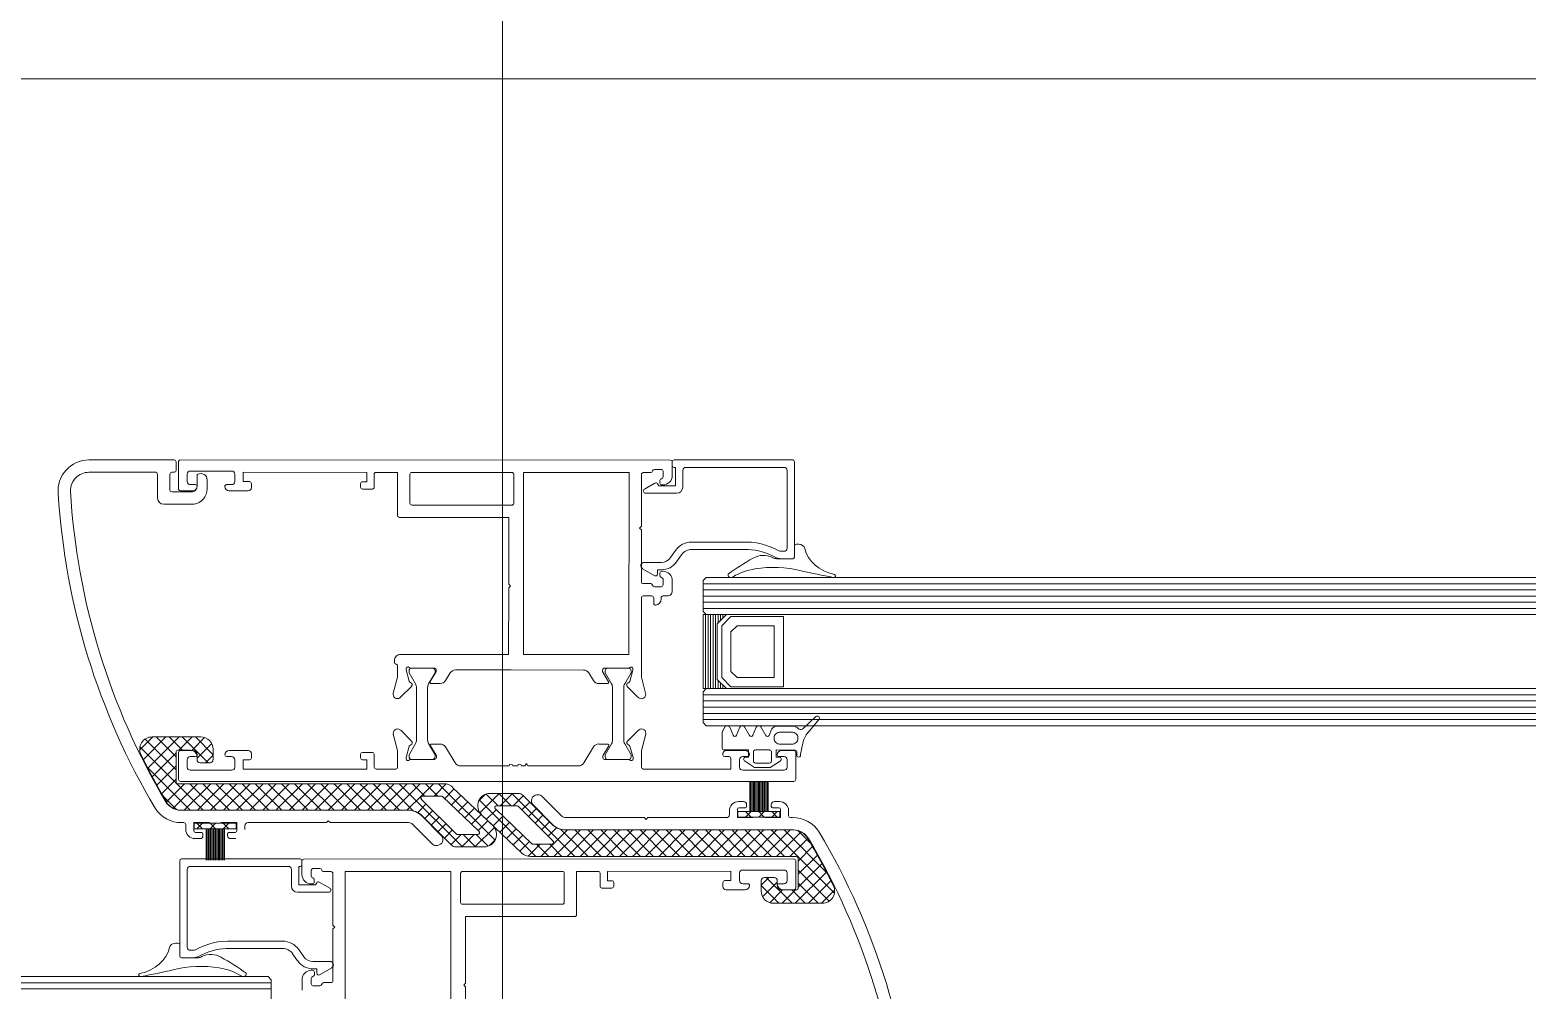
# Model space of a CAD drawing. Header units: centimetres. Extents: x 118932 to 154602, y -32682 to -23521.
# Drawn here: x 132889.05 to 132913.31, y -28084.41 to -28068.85 of the extents above; entities that cross this region are included whole.
import ezdxf

# ---------------------------------------------------------------- set-up
doc = ezdxf.new("R2010")
doc.units = ezdxf.units.CM
doc.header["$LTSCALE"] = 50
doc.header["$MEASUREMENT"] = 0
for name, color, linetype, lineweight, true_color in [('GEN_00_BL_Yazı', 7, 'Continuous', 0, 0x4f5250), ('GEN_02_TF_Pencere', 7, 'Continuous', 9, 0x6093ac), ('GEN_05_ML_Mermer', 7, 'Continuous', 9, 0x9d8692), ('GEN_06_GR_İnce', 7, 'Continuous', 13, 0xb0b0a9)]:
    doc.layers.add(name, color=color, linetype=linetype, lineweight=lineweight, true_color=true_color)
doc.layers.add('revizyon notlar', color=1, linetype='Continuous', lineweight=30)

# ---------------------------------------------------------------- blocks, each defined once
blk = doc.blocks.new('p25_a_rb')
at = {"layer": 'GEN_00_BL_Yazı'}
blk.add_line((-158.25, -26), (-158.25, 32.323), dxfattribs=at)
at = {"layer": 'GEN_02_TF_Pencere', "extrusion": (0, 0, -1)}
for p, q in [((-164.951, -6.177), (-163.57, -6.177)), ((-163.54, -6.207), (-163.54, -6.347)), ((-163.5, -6.207), (-163.5, -6.647)), ((-155.53, -6.181), (-163.47, -6.177)), ((-155.53, -6.181), (-155.53, -6.181)), ((-155.5, -6.207), (-155.5, -6.267)), ((-155.5, -6.431), (-155.5, -6.211)), ((-153.55, -6.177), (-155.47, -6.177)), ((-155.47, -6.297), (-155.45, -6.297)), ((-155.45, -6.297), (-155.45, -6.597)), ((-155.28, -6.297), (-153.69, -6.297)), ((-153.55, -6.177), (-153.55, -6.177)), ((-153.52, -7.747), (-153.52, -6.207)), ((-163.87, -6.377), (-164.951, -6.377)), ((-163.84, -6.796), (-163.84, -6.407)), ((-163.64, -6.407), (-163.64, -6.666)), ((-163.57, -6.377), (-163.61, -6.377)), ((-163.36, -6.527), (-163.36, -6.407)), ((-163.31, -6.357), (-162.64, -6.357)), ((-163.2, -6.607), (-163.2, -6.435)), ((-163.036, -6.497), (-163.036, -6.646)), ((-162.59, -6.407), (-162.59, -6.527)), ((-162.45, -6.527), (-162.45, -6.377)), ((-162.45, -6.377), (-160.45, -6.379)), ((-162.35, -6.527), (-162.45, -6.527)), ((-160.45, -6.529), (-160.52, -6.529)), ((-160.45, -6.379), (-160.45, -6.529)), ((-160.33, -6.619), (-160.33, -6.409)), ((-160.3, -6.379), (-159.95, -6.379)), ((-159.95, -6.379), (-159.95, -7.079)), ((-159.75, -6.879), (-159.75, -6.409)), ((-159.72, -6.379), (-158.1, -6.38)), ((-158.07, -6.41), (-158.07, -6.88)), ((-157.912, -9.33), (-157.91, -6.38)), ((-157.91, -6.38), (-156.2, -6.381)), ((-157.91, -6.38), (-157.91, -6.38)), ((-156.2, -6.381), (-156.202, -9.331)), ((-156, -7.251), (-156, -6.411)), ((-155.97, -6.381), (-155.849, -6.381)), ((-155.79, -6.331), (-155.68, -6.331)), ((-155.7, -6.51), (-155.7, -6.551)), ((-155.65, -6.361), (-155.65, -6.451)), ((-155.33, -6.617), (-155.33, -6.347)), ((-153.64, -6.347), (-153.64, -7.607)), ((-163.61, -6.696), (-163.275, -6.696)), ((-163.47, -6.677), (-163.27, -6.677)), ((-163.23, -6.577), (-163.31, -6.577)), ((-162.64, -6.577), (-162.72, -6.577)), ((-162.68, -6.677), (-162.37, -6.677)), ((-162.32, -6.627), (-162.32, -6.557)), ((-160.55, -6.559), (-160.55, -6.619)), ((-160.52, -6.649), (-160.36, -6.649)), ((-155.781, -6.551), (-155.952, -6.649)), ((-155.934, -6.717), (-155.43, -6.717)), ((-155.72, -6.597), (-155.74, -6.562)), ((-155.45, -6.597), (-155.72, -6.597)), ((-155.67, -6.581), (-155.65, -6.581)), ((-163.247, -6.896), (-163.74, -6.896)), ((-158.1, -6.91), (-159.72, -6.909)), ((-158.079, -6.902), (-158.079, -6.902)), ((-159.92, -7.109), (-158.15, -7.11)), ((-158.15, -7.11), (-158.151, -8.19)), ((-156.03, -7.281), (-156, -7.251)), ((-156, -7.311), (-156.03, -7.281)), ((-156.001, -8.151), (-156, -7.311)), ((-154.37, -7.508), (-155.186, -7.508)), ((-155.448, -7.644), (-155.529, -7.76)), ((-155.43, -7.829), (-155.349, -7.713)), ((-155.186, -7.628), (-154.272, -7.628)), ((-153.69, -7.657), (-153.742, -7.657)), ((-155.983, -7.939), (-155.785, -8.053)), ((-155.676, -7.837), (-155.955, -7.837)), ((-155.74, -8.027), (-155.74, -7.957)), ((-155.74, -7.957), (-155.676, -7.957)), ((-155.651, -7.981), (-155.671, -7.981)), ((-153.739, -7.777), (-153.55, -7.777)), ((-158.151, -8.19), (-158.121, -8.22)), ((-158.121, -8.22), (-158.151, -8.25)), ((-155.85, -8.181), (-155.971, -8.181)), ((-155.681, -8.231), (-155.791, -8.231)), ((-155.701, -8.011), (-155.701, -8.052)), ((-155.651, -8.111), (-155.651, -8.201)), ((-155.501, -8.301), (-155.501, -8.131)), ((-158.151, -8.25), (-158.152, -9.33)), ((-156.002, -9.697), (-156.001, -8.411)), ((-155.971, -8.381), (-155.831, -8.381)), ((-155.801, -8.411), (-155.801, -8.501)), ((-155.681, -8.432), (-155.681, -8.411)), ((-155.651, -8.381), (-155.581, -8.381)), ((-160.001, -9.429), (-160.001, -9.464)), ((-158.152, -9.33), (-159.901, -9.329)), ((-156.202, -9.331), (-157.912, -9.33)), ((-159.952, -9.695), (-160.022, -9.955)), ((-159.986, -9.483), (-159.966, -9.489)), ((-159.952, -9.508), (-159.952, -9.695)), ((-159.814, -9.579), (-159.814, -9.561)), ((-159.763, -9.764), (-159.814, -9.579)), ((-159.764, -9.626), (-159.764, -9.589)), ((-159.66, -9.806), (-159.764, -9.626)), ((-159.741, -9.549), (-159.354, -9.55)), ((-159.724, -9.549), (-159.384, -9.549)), ((-159.344, -9.626), (-159.448, -9.806)), ((-159.329, -9.617), (-159.422, -9.769)), ((-159.344, -9.589), (-159.344, -9.626)), ((-159.324, -9.58), (-159.324, -9.601)), ((-159.177, -9.752), (-159.101, -9.628)), ((-159.015, -9.58), (-158.109, -9.58)), ((-158.109, -9.58), (-156.938, -9.581)), ((-156.853, -9.629), (-156.777, -9.753)), ((-156.629, -9.603), (-156.629, -9.581)), ((-156.532, -9.771), (-156.625, -9.618)), ((-156.599, -9.551), (-156.212, -9.551)), ((-156.588, -9.591), (-156.588, -9.627)), ((-156.588, -9.627), (-156.484, -9.807)), ((-156.208, -9.551), (-156.548, -9.551)), ((-156.272, -9.807), (-156.168, -9.627)), ((-156.139, -9.581), (-156.19, -9.766)), ((-156.168, -9.627), (-156.168, -9.591)), ((-156.139, -9.563), (-156.139, -9.581)), ((-155.932, -9.958), (-156.002, -9.697)), ((-159.896, -10.018), (-159.725, -9.846)), ((-159.644, -10.713), (-159.644, -9.866)), ((-159.464, -9.866), (-159.464, -10.713)), ((-159.464, -9.866), (-159.464, -9.866)), ((-159.405, -9.8), (-159.262, -9.8)), ((-156.692, -9.801), (-156.549, -9.801)), ((-156.468, -9.867), (-156.468, -10.715)), ((-156.468, -9.867), (-156.468, -9.867)), ((-156.288, -10.715), (-156.288, -9.867)), ((-156.229, -9.848), (-156.058, -10.021)), ((-159.914, -10.031), (-159.896, -10.018)), ((-156.058, -10.021), (-156.04, -10.033)), ((-164.128, -10.877), (-163.917, -10.665)), ((-164.07, -11.031), (-163.705, -10.665)), ((-163.998, -11.171), (-163.492, -10.665)), ((-163.139, -10.665), (-163.929, -10.665)), ((-163.539, -10.989), (-163.863, -10.665)), ((-163.434, -10.882), (-163.651, -10.665)), ((-163.497, -10.882), (-163.28, -10.665)), ((-163.021, -11.083), (-163.439, -10.665)), ((-162.939, -10.953), (-163.227, -10.665)), ((-160.02, -10.623), (-159.95, -10.884)), ((-159.894, -10.561), (-159.912, -10.548)), ((-159.723, -10.733), (-159.894, -10.561)), ((-156.056, -10.561), (-156.227, -10.733)), ((-156.038, -10.548), (-156.056, -10.561)), ((-156, -10.884), (-155.93, -10.623)), ((-163.1, -11.853), (-164.125, -10.827)), ((-163.539, -11.201), (-164.041, -10.699)), ((-163.539, -11.393), (-163.539, -10.913)), ((-163.509, -10.882), (-163.309, -10.882)), ((-163.27, -10.885), (-163.47, -10.885)), ((-163.286, -10.883), (-163.078, -10.675)), ((-163.2, -11.009), (-162.962, -10.771)), ((-162.939, -11.033), (-162.939, -10.865)), ((-162.37, -10.885), (-162.68, -10.885)), ((-159.95, -10.884), (-159.95, -11.155)), ((-159.812, -11), (-159.761, -10.815)), ((-159.764, -10.953), (-159.66, -10.773)), ((-159.448, -10.773), (-159.344, -10.953)), ((-159.42, -10.81), (-159.327, -10.962)), ((-159.26, -10.78), (-159.403, -10.78)), ((-159.016, -11.087), (-159.175, -10.827)), ((-156.775, -10.827), (-156.934, -11.087)), ((-156.547, -10.78), (-156.69, -10.78)), ((-156.623, -10.962), (-156.53, -10.81)), ((-156.484, -10.775), (-156.588, -10.955)), ((-156.168, -10.955), (-156.272, -10.775)), ((-156.188, -10.815), (-156.137, -11)), ((-156, -11.155), (-156, -10.884)), ((-154.32, -10.885), (-154.63, -10.885)), ((-153.53, -10.885), (-153.73, -10.885)), ((-163.925, -11.31), (-163.539, -10.924)), ((-163.85, -11.447), (-163.539, -11.136)), ((-163.5, -10.915), (-163.5, -11.355)), ((-163.36, -11.155), (-163.36, -11.035)), ((-163.31, -10.985), (-163.23, -10.985)), ((-163.2, -10.973), (-163.2, -11.033)), ((-163.15, -11.083), (-162.989, -11.083)), ((-163.062, -11.083), (-162.939, -10.96)), ((-162.72, -10.985), (-162.64, -10.985)), ((-162.59, -11.035), (-162.59, -11.155)), ((-162.45, -11.185), (-162.45, -11.035)), ((-162.45, -11.035), (-162.35, -11.035)), ((-162.32, -11.005), (-162.32, -10.935)), ((-160.55, -10.945), (-160.55, -11.005)), ((-160.36, -10.915), (-160.52, -10.915)), ((-160.52, -11.035), (-160.45, -11.035)), ((-160.45, -11.035), (-160.45, -11.185)), ((-160.33, -11.155), (-160.33, -10.945)), ((-159.812, -11.018), (-159.812, -11)), ((-159.764, -10.989), (-159.764, -10.953)), ((-159.352, -11.03), (-159.739, -11.03)), ((-159.384, -11.029), (-159.724, -11.029)), ((-159.344, -10.953), (-159.344, -10.989)), ((-159.322, -10.978), (-159.322, -11)), ((-158.145, -11.135), (-158.931, -11.135)), ((-158.005, -11.135), (-158.085, -11.135)), ((-157.887, -11.135), (-157.945, -11.135)), ((-157.865, -11.097), (-157.887, -11.135)), ((-157.843, -11.135), (-157.865, -11.097)), ((-157.019, -11.135), (-157.843, -11.135)), ((-156.627, -11), (-156.627, -10.978)), ((-156.21, -11.03), (-156.597, -11.03)), ((-156.588, -10.955), (-156.588, -10.991)), ((-156.548, -11.031), (-156.208, -11.031)), ((-156.168, -10.991), (-156.168, -10.955)), ((-156.137, -11), (-156.137, -11.018)), ((-154.68, -10.935), (-154.68, -10.955)), ((-154.65, -10.985), (-154.58, -10.985)), ((-154.55, -11.015), (-154.55, -11.185)), ((-154.41, -11.155), (-154.41, -11.035)), ((-154.36, -10.985), (-154.28, -10.985)), ((-153.77, -10.985), (-153.69, -10.985)), ((-153.64, -11.035), (-153.64, -11.155)), ((-153.5, -11.355), (-153.5, -10.915)), ((-163.312, -11.853), (-164.003, -11.161)), ((-163.773, -11.583), (-163.539, -11.348)), ((-163.47, -11.385), (-153.53, -11.385)), ((-163.47, -11.385), (-163.47, -11.385)), ((-162.64, -11.205), (-163.31, -11.205)), ((-160.45, -11.185), (-162.45, -11.185)), ((-159.98, -11.185), (-160.3, -11.185)), ((-154.55, -11.185), (-155.97, -11.185)), ((-153.69, -11.205), (-154.36, -11.205)), ((-163.534, -11.843), (-163.745, -11.632)), ((-163.695, -11.717), (-163.402, -11.423)), ((-163.588, -11.821), (-163.19, -11.423)), ((-159.2, -11.423), (-163.509, -11.423)), ((-163.407, -11.853), (-162.978, -11.423)), ((-162.887, -11.853), (-163.317, -11.423)), ((-163.195, -11.853), (-162.765, -11.423)), ((-162.675, -11.853), (-163.105, -11.423)), ((-162.983, -11.853), (-162.553, -11.423)), ((-162.463, -11.853), (-162.893, -11.423)), ((-162.771, -11.853), (-162.341, -11.423)), ((-162.251, -11.853), (-162.681, -11.423)), ((-162.559, -11.853), (-162.129, -11.423)), ((-162.039, -11.853), (-162.469, -11.423)), ((-162.347, -11.853), (-161.917, -11.423)), ((-161.827, -11.853), (-162.257, -11.423)), ((-162.135, -11.853), (-161.705, -11.423)), ((-161.615, -11.853), (-162.045, -11.423)), ((-161.923, -11.853), (-161.493, -11.423)), ((-161.402, -11.853), (-161.832, -11.423)), ((-161.71, -11.853), (-161.287, -11.43)), ((-161.19, -11.853), (-161.62, -11.423)), ((-161.498, -11.853), (-161.095, -11.45)), ((-160.978, -11.853), (-161.408, -11.423)), ((-161.287, -11.43), (-161.28, -11.423)), ((-161.286, -11.853), (-160.902, -11.469)), ((-161.178, -11.441), (-161.196, -11.423)), ((-160.766, -11.853), (-161.178, -11.441)), ((-161.095, -11.45), (-161.068, -11.423)), ((-161.074, -11.853), (-160.71, -11.489)), ((-160.942, -11.465), (-160.984, -11.423)), ((-160.554, -11.853), (-160.942, -11.465)), ((-160.902, -11.469), (-160.856, -11.423)), ((-160.862, -11.853), (-160.517, -11.508)), ((-160.706, -11.489), (-160.772, -11.423)), ((-160.71, -11.489), (-160.644, -11.423)), ((-160.342, -11.853), (-160.706, -11.489)), ((-160.65, -11.853), (-160.325, -11.528)), ((-160.469, -11.513), (-160.56, -11.423)), ((-160.517, -11.508), (-160.432, -11.423)), ((-160.13, -11.853), (-160.469, -11.513)), ((-160.438, -11.853), (-160.132, -11.548)), ((-160.233, -11.537), (-160.347, -11.423)), ((-160.325, -11.528), (-160.22, -11.423)), ((-159.918, -11.853), (-160.233, -11.537)), ((-160.225, -11.853), (-159.94, -11.567)), ((-159.997, -11.562), (-160.135, -11.423)), ((-160.132, -11.548), (-160.008, -11.423)), ((-160.013, -11.853), (-159.747, -11.587)), ((-159.696, -11.862), (-159.997, -11.562)), ((-159.94, -11.567), (-159.796, -11.423)), ((-159.761, -11.586), (-159.923, -11.423)), ((-159.801, -11.853), (-159.555, -11.607)), ((-158.9, -12.446), (-159.761, -11.586)), ((-159.747, -11.587), (-159.583, -11.423)), ((-159.524, -11.61), (-159.711, -11.423)), ((-159.555, -11.607), (-159.371, -11.423)), ((-159.545, -11.623), (-159.243, -11.623)), ((-159.545, -11.623), (-159.545, -11.623)), ((-159.511, -11.623), (-159.524, -11.61)), ((-159.299, -11.623), (-159.499, -11.423)), ((-159.359, -11.623), (-159.163, -11.427)), ((-158.371, -12.339), (-159.287, -11.423)), ((-159.222, -11.631), (-158.633, -12.194)), ((-159.2, -11.423), (-159.2, -11.423)), ((-159.188, -11.664), (-159.032, -11.508)), ((-159.079, -11.767), (-158.923, -11.611)), ((-158.41, -12.101), (-159.059, -11.482)), ((-158.531, -11.596), (-158.636, -11.701)), ((-158.303, -11.58), (-158.617, -11.894)), ((-158.514, -11.59), (-158.324, -11.78)), ((-157.994, -11.58), (-158.452, -11.58)), ((-158.312, -11.58), (-158.112, -11.78)), ((-158.091, -11.58), (-158.291, -11.78)), ((-158.1, -11.58), (-157.239, -12.44)), ((-157.916, -11.617), (-158.079, -11.78)), ((-157.453, -12.079), (-157.923, -11.609)), ((-157.698, -11.604), (-157.655, -11.604)), ((-157.62, -11.619), (-157.298, -11.944)), ((-163.879, -11.818), (-163.879, -11.818)), ((-163.469, -11.853), (-159.773, -11.853)), ((-163.468, -11.853), (-159.773, -11.853)), ((-159.625, -11.889), (-159.488, -11.752)), ((-159.004, -12.237), (-159.567, -11.674)), ((-159.509, -11.985), (-159.382, -11.858)), ((-158.971, -11.871), (-158.814, -11.715)), ((-158.862, -11.975), (-158.706, -11.818)), ((-158.629, -11.687), (-157.713, -12.603)), ((-158.355, -11.844), (-158.511, -12)), ((-157.778, -12.395), (-158.367, -11.832)), ((-158.347, -11.78), (-158.018, -11.78)), ((-157.996, -11.789), (-157.433, -12.352)), ((-157.81, -11.723), (-157.936, -11.849)), ((-157.704, -11.829), (-157.83, -11.955)), ((-157.439, -12.085), (-157.761, -11.76)), ((-154.576, -11.923), (-154.576, -11.863)), ((-154.446, -11.843), (-154.446, -11.973)), ((-154.426, -11.713), (-154.346, -11.713)), ((-154.316, -11.813), (-154.416, -11.813)), ((-154.296, -11.763), (-154.296, -11.793)), ((-153.896, -11.793), (-153.896, -11.763)), ((-153.776, -11.813), (-153.876, -11.813)), ((-153.846, -11.713), (-153.766, -11.713)), ((-153.746, -11.973), (-153.746, -11.843)), ((-153.616, -11.863), (-153.616, -11.943)), ((-163.414, -12.053), (-163.449, -12.053)), ((-163.384, -12.163), (-163.384, -12.083)), ((-163.002, -12.053), (-163.254, -12.053)), ((-163.254, -12.053), (-163.254, -12.183)), ((-162.824, -12.063), (-162.984, -12.063)), ((-162.554, -12.053), (-162.807, -12.053)), ((-162.554, -12.183), (-162.554, -12.053)), ((-162.424, -12.103), (-162.424, -12.163)), ((-161.104, -12.053), (-162.374, -12.053)), ((-161.074, -12.023), (-161.104, -12.053)), ((-161.044, -12.053), (-161.074, -12.023)), ((-159.773, -12.053), (-161.044, -12.053)), ((-159.38, -12.407), (-159.702, -12.082)), ((-159.561, -11.941), (-159.238, -12.266)), ((-159.547, -11.947), (-159.077, -12.417)), ((-159.403, -12.091), (-159.276, -11.964)), ((-159.296, -12.197), (-159.17, -12.071)), ((-158.754, -12.078), (-158.597, -11.922)), ((-158.645, -12.182), (-158.489, -12.025)), ((-158.59, -11.925), (-157.941, -12.544)), ((-158.246, -11.948), (-158.403, -12.104)), ((-158.138, -12.051), (-158.294, -12.208)), ((-157.597, -11.935), (-157.724, -12.062)), ((-157.491, -12.041), (-157.618, -12.168)), ((-157.227, -11.973), (-155.956, -11.973)), ((-155.956, -11.973), (-155.926, -12.003)), ((-155.926, -12.003), (-155.896, -11.973)), ((-155.896, -11.973), (-154.626, -11.973)), ((-154.446, -11.973), (-154.193, -11.973)), ((-154.176, -11.963), (-154.016, -11.963)), ((-153.998, -11.973), (-153.746, -11.973)), ((-153.586, -11.973), (-153.551, -11.973)), ((-163.154, -12.313), (-163.234, -12.313)), ((-163.224, -12.213), (-163.124, -12.213)), ((-163.104, -12.233), (-163.104, -12.263)), ((-162.704, -12.263), (-162.704, -12.233)), ((-162.684, -12.213), (-162.584, -12.213)), ((-162.574, -12.313), (-162.654, -12.313)), ((-159.19, -12.303), (-159.064, -12.177)), ((-159.084, -12.409), (-158.921, -12.246)), ((-158.653, -12.246), (-158.982, -12.246)), ((-158.909, -12.446), (-158.709, -12.246)), ((-158.688, -12.446), (-158.888, -12.246)), ((-158.697, -12.446), (-158.383, -12.132)), ((-158.486, -12.436), (-158.676, -12.246)), ((-158.469, -12.43), (-158.364, -12.325)), ((-158.029, -12.155), (-158.186, -12.311)), ((-157.921, -12.259), (-158.077, -12.415)), ((-157.812, -12.362), (-157.968, -12.518)), ((-157.375, -12.137), (-157.512, -12.274)), ((-157.199, -12.173), (-157.445, -12.419)), ((-157.304, -12.164), (-157.003, -12.464)), ((-156.987, -12.173), (-157.253, -12.439)), ((-153.531, -12.173), (-157.227, -12.173)), ((-153.532, -12.173), (-157.227, -12.173)), ((-157.082, -12.173), (-156.767, -12.489)), ((-156.775, -12.173), (-157.06, -12.459)), ((-156.87, -12.173), (-156.531, -12.513)), ((-156.562, -12.173), (-156.868, -12.478)), ((-156.35, -12.173), (-156.675, -12.498)), ((-156.658, -12.173), (-156.294, -12.537)), ((-156.138, -12.173), (-156.483, -12.518)), ((-156.446, -12.173), (-156.058, -12.561)), ((-155.926, -12.173), (-156.29, -12.537)), ((-156.234, -12.173), (-155.822, -12.585)), ((-155.714, -12.173), (-156.098, -12.557)), ((-156.022, -12.173), (-155.592, -12.603)), ((-155.502, -12.173), (-155.905, -12.576)), ((-155.81, -12.173), (-155.38, -12.603)), ((-155.29, -12.173), (-155.713, -12.596)), ((-155.598, -12.173), (-155.168, -12.603)), ((-155.077, -12.173), (-155.507, -12.603)), ((-155.385, -12.173), (-154.955, -12.603)), ((-154.865, -12.173), (-155.295, -12.603)), ((-155.173, -12.173), (-154.743, -12.603)), ((-154.653, -12.173), (-155.083, -12.603)), ((-154.961, -12.173), (-154.531, -12.603)), ((-154.441, -12.173), (-154.871, -12.603)), ((-154.749, -12.173), (-154.319, -12.603)), ((-154.229, -12.173), (-154.659, -12.603)), ((-154.537, -12.173), (-154.107, -12.603)), ((-154.017, -12.173), (-154.447, -12.603)), ((-154.325, -12.173), (-153.895, -12.603)), ((-153.805, -12.173), (-154.235, -12.603)), ((-154.113, -12.173), (-153.683, -12.603)), ((-153.593, -12.173), (-154.022, -12.603)), ((-153.9, -12.173), (-152.875, -13.199)), ((-153.412, -12.205), (-153.81, -12.603)), ((-153.688, -12.173), (-152.997, -12.865)), ((-153.305, -12.309), (-153.598, -12.603)), ((-153.466, -12.183), (-153.255, -12.394)), ((-153.121, -12.208), (-153.121, -12.208)), ((-159.302, -12.422), (-159.345, -12.422)), ((-159.006, -12.446), (-158.548, -12.446)), ((-157.641, -12.403), (-157.837, -12.599)), ((-157.8, -12.603), (-153.491, -12.603)), ((-157.8, -12.603), (-157.8, -12.603)), ((-157.455, -12.403), (-157.757, -12.403)), ((-157.701, -12.403), (-157.501, -12.603)), ((-157.445, -12.419), (-157.629, -12.603)), ((-157.489, -12.403), (-157.476, -12.416)), ((-157.476, -12.416), (-157.289, -12.603)), ((-157.455, -12.403), (-157.455, -12.403)), ((-157.253, -12.439), (-157.417, -12.603)), ((-157.239, -12.44), (-157.077, -12.603)), ((-157.06, -12.459), (-157.204, -12.603)), ((-157.003, -12.464), (-156.865, -12.603)), ((-156.868, -12.478), (-156.992, -12.603)), ((-156.675, -12.498), (-156.78, -12.603)), ((-156.767, -12.489), (-156.652, -12.603)), ((-156.483, -12.518), (-156.568, -12.603)), ((-156.531, -12.513), (-156.44, -12.603)), ((-156.29, -12.537), (-156.356, -12.603)), ((-156.294, -12.537), (-156.228, -12.603)), ((-156.098, -12.557), (-156.144, -12.603)), ((-156.058, -12.561), (-156.016, -12.603)), ((-155.905, -12.576), (-155.932, -12.603)), ((-155.822, -12.585), (-155.804, -12.603)), ((-155.713, -12.596), (-155.72, -12.603)), ((-153.227, -12.443), (-153.461, -12.678)), ((-153.15, -12.579), (-153.461, -12.89)), ((-153.461, -12.633), (-153.461, -13.113)), ((-153.075, -12.716), (-153.461, -13.102)), ((-153.461, -12.825), (-152.959, -13.327)), ((-153.938, -12.943), (-154.061, -13.066)), ((-154.061, -12.993), (-154.061, -13.161)), ((-154.061, -13.073), (-153.773, -13.361)), ((-153.8, -13.017), (-154.038, -13.255)), ((-153.85, -12.943), (-154.011, -12.943)), ((-153.979, -12.943), (-153.561, -13.361)), ((-153.8, -13.053), (-153.8, -12.993)), ((-153.002, -12.855), (-153.508, -13.361)), ((-153.461, -13.037), (-153.137, -13.361)), ((-152.93, -12.995), (-153.295, -13.361)), ((-153.714, -13.143), (-153.922, -13.351)), ((-153.503, -13.144), (-153.72, -13.361)), ((-153.491, -13.144), (-153.691, -13.144)), ((-153.565, -13.144), (-153.349, -13.361)), ((-152.872, -13.149), (-153.083, -13.361)), ((-153.861, -13.361), (-153.071, -13.361)), ((-163.548, -14.008), (-163.51, -14.008)), ((-163.51, -14.008), (-163.51, -14.008)), ((-163.48, -14.033), (-163.48, -14.218)), ((-163.45, -14.243), (-163.189, -14.243)), ((-163.14, -14.232), (-163.12, -14.223)), ((-162.452, -14.549), (-162.465, -14.547))]:
    blk.add_line(p, q, dxfattribs=at)
at = {"layer": 'GEN_02_TF_Pencere'}
for p, q in [((-153.86, -7.766), (-153.88, -7.757)), ((-153.52, -7.567), (-153.52, -7.752)), ((-153.452, -7.542), (-153.49, -7.542)), ((-153.49, -7.542), (-153.49, -7.542)), ((-153.55, -7.777), (-153.811, -7.777)), ((-154.95, -8.083), (-155, -8.133)), ((-155, -8.133), (-155, -8.633)), ((-155, -8.183), (-152, -8.183)), ((-154.95, -8.083), (-152, -8.083)), ((-154.548, -8.083), (-154.535, -8.081)), ((-12.62, -8.083), (-152, -8.083)), ((-12.57, -8.183), (-152, -8.183)), ((-155, -8.283), (-152, -8.283)), ((-155, -8.383), (-152, -8.383)), ((-155, -8.483), (-152, -8.483)), ((-12.57, -8.283), (-152, -8.283)), ((-12.57, -8.383), (-152, -8.383)), ((-12.57, -8.483), (-152, -8.483)), ((-155, -8.583), (-152, -8.583)), ((-155, -8.633), (-154.95, -8.683)), ((-155, -8.683), (-154.625, -8.683)), ((-155, -9.883), (-155, -8.683)), ((-155, -8.683), (-155, -8.683)), ((-155, -8.683), (-155, -9.883)), ((-154.96, -8.683), (-154.96, -9.883)), ((-154.95, -8.683), (-152, -8.683)), ((-154.92, -8.683), (-154.92, -9.883)), ((-154.88, -8.683), (-154.88, -9.883)), ((-154.84, -8.683), (-154.84, -9.883)), ((-154.8, -8.683), (-154.8, -9.883)), ((-154.625, -8.683), (-154.775, -8.833)), ((-154.76, -8.683), (-154.76, -8.818)), ((-154.72, -8.683), (-154.72, -8.778)), ((-154.55, -8.713), (-154.7, -8.863)), ((-154.68, -8.683), (-154.68, -8.738)), ((-154.64, -8.683), (-154.64, -8.698)), ((-153.7, -8.713), (-154.55, -8.713)), ((-153.7, -9.853), (-153.7, -8.713)), ((-12.57, -8.583), (-152, -8.583)), ((-12.57, -8.683), (-152, -8.683)), ((-154.775, -8.833), (-154.775, -9.733)), ((-154.7, -8.863), (-154.7, -9.703)), ((-154.45, -8.863), (-154.55, -8.963)), ((-154.55, -8.963), (-154.55, -9.603)), ((-153.85, -8.863), (-154.45, -8.863)), ((-153.85, -9.703), (-153.85, -8.863)), ((-154.55, -9.603), (-154.45, -9.703)), ((-154.95, -9.883), (-155, -9.933)), ((-154.625, -9.883), (-155, -9.883)), ((-155, -9.933), (-155, -10.433)), ((-154.95, -9.883), (-152, -9.883)), ((-154.775, -9.733), (-154.625, -9.883)), ((-154.76, -9.748), (-154.76, -9.883)), ((-154.72, -9.788), (-154.72, -9.883)), ((-154.7, -9.703), (-154.55, -9.853)), ((-154.68, -9.828), (-154.68, -9.883)), ((-154.64, -9.868), (-154.64, -9.883)), ((-154.55, -9.853), (-153.7, -9.853)), ((-154.45, -9.703), (-153.85, -9.703)), ((-12.57, -9.883), (-152, -9.883)), ((-155, -9.983), (-152, -9.983)), ((-155, -10.083), (-152, -10.083)), ((-155, -10.183), (-152, -10.183)), ((-12.57, -9.983), (-152, -9.983)), ((-12.57, -10.083), (-152, -10.083)), ((-12.57, -10.183), (-152, -10.183)), ((-155, -10.283), (-152, -10.283)), ((-155, -10.383), (-152, -10.383)), ((-153.386, -10.535), (-153.175, -10.336)), ((-153.123, -10.375), (-153.301, -10.591)), ((-12.57, -10.283), (-152, -10.283)), ((-12.57, -10.383), (-152, -10.383)), ((-155, -10.433), (-154.95, -10.483)), ((-154.95, -10.483), (-152, -10.483)), ((-154.69, -10.85), (-154.69, -10.599)), ((-154.679, -10.56), (-154.647, -10.503)), ((-154.571, -10.506), (-154.516, -10.639)), ((-154.46, -10.639), (-154.405, -10.506)), ((-154.329, -10.503), (-154.251, -10.643)), ((-154.196, -10.639), (-154.14, -10.506)), ((-154.065, -10.503), (-153.987, -10.643)), ((-153.932, -10.64), (-153.893, -10.546)), ((-153.893, -10.546), (-153.893, -10.546)), ((-153.799, -10.489), (-153.545, -10.489)), ((-153.565, -10.587), (-153.75, -10.587)), ((-12.62, -10.483), (-152, -10.483)), ((-154.265, -10.877), (-154.66, -10.877)), ((-154.265, -10.992), (-154.265, -10.877)), ((-154.185, -10.903), (-154.185, -11.062)), ((-153.925, -10.877), (-154.155, -10.877)), ((-153.904, -10.885), (-153.904, -10.885)), ((-153.895, -11.062), (-153.895, -10.904)), ((-153.85, -10.675), (-153.85, -10.694)), ((-153.85, -10.675), (-153.85, -10.675)), ((-153.515, -10.878), (-153.815, -10.877)), ((-153.815, -10.877), (-153.815, -10.992)), ((-153.751, -10.782), (-153.565, -10.782)), ((-153.485, -10.965), (-153.485, -10.904)), ((-153.465, -10.694), (-153.465, -10.675)), ((-154.166, -11.159), (-154.329, -11.055)), ((-154.305, -10.991), (-154.265, -10.992)), ((-154.155, -11.089), (-153.925, -11.089)), ((-153.752, -11.056), (-153.916, -11.159)), ((-153.815, -10.992), (-153.775, -10.992)), ((-154.246, -11.873), (-154.246, -11.385)), ((-154.226, -11.873), (-154.226, -11.385)), ((-154.206, -11.873), (-154.206, -11.385)), ((-154.186, -11.873), (-154.186, -11.385)), ((-153.916, -11.159), (-154.166, -11.159)), ((-154.166, -11.873), (-154.166, -11.385)), ((-154.146, -11.873), (-154.146, -11.385)), ((-154.126, -11.873), (-154.126, -11.385)), ((-154.106, -11.873), (-154.106, -11.385)), ((-154.086, -11.873), (-154.086, -11.385)), ((-154.066, -11.873), (-154.066, -11.385)), ((-154.046, -11.873), (-154.046, -11.385)), ((-154.026, -11.873), (-154.026, -11.385)), ((-154.006, -11.873), (-154.006, -11.385)), ((-153.986, -11.873), (-153.986, -11.385)), ((-153.966, -11.873), (-153.966, -11.385)), ((-153.946, -11.873), (-153.946, -11.385)), ((-153.756, -11.873), (-154.436, -11.873)), ((-154.436, -11.873), (-154.436, -11.963)), ((-154.223, -11.963), (-154.313, -11.873)), ((-154.223, -11.873), (-154.313, -11.963)), ((-154.011, -11.963), (-154.101, -11.873)), ((-154.011, -11.873), (-154.101, -11.963)), ((-153.799, -11.963), (-153.889, -11.873)), ((-153.799, -11.873), (-153.889, -11.963)), ((-153.756, -11.963), (-153.756, -11.873)), ((-153.756, -11.873), (-153.756, -11.873)), ((-162.564, -12.063), (-163.244, -12.063)), ((-163.244, -12.063), (-163.244, -12.153)), ((-163.201, -12.063), (-163.111, -12.153)), ((-163.201, -12.153), (-163.111, -12.063)), ((-162.989, -12.063), (-162.899, -12.153)), ((-162.989, -12.153), (-162.899, -12.063)), ((-162.777, -12.063), (-162.687, -12.153)), ((-162.777, -12.153), (-162.687, -12.063)), ((-162.565, -12.062), (-162.564, -12.064)), ((-162.564, -12.153), (-162.564, -12.063)), ((-154.435, -11.964), (-154.436, -11.962)), ((-154.436, -11.963), (-153.756, -11.963)), ((-163.244, -12.153), (-162.564, -12.153)), ((-163.244, -12.153), (-163.244, -12.153)), ((-163.054, -12.153), (-163.054, -12.663)), ((-163.034, -12.153), (-163.034, -12.663)), ((-163.014, -12.153), (-163.014, -12.663)), ((-162.994, -12.153), (-162.994, -12.663)), ((-162.974, -12.153), (-162.974, -12.663)), ((-162.954, -12.153), (-162.954, -12.663)), ((-162.934, -12.153), (-162.934, -12.663)), ((-162.914, -12.153), (-162.914, -12.663)), ((-162.894, -12.153), (-162.894, -12.663)), ((-162.874, -12.153), (-162.874, -12.663)), ((-162.854, -12.153), (-162.854, -12.663)), ((-162.834, -12.153), (-162.834, -12.663)), ((-162.814, -12.153), (-162.814, -12.663)), ((-162.794, -12.153), (-162.794, -12.663)), ((-162.774, -12.153), (-162.774, -12.663)), ((-162.754, -12.153), (-162.754, -12.663)), ((-163.48, -14.213), (-163.48, -12.673)), ((-163.45, -12.643), (-161.53, -12.643)), ((-163.45, -12.643), (-163.45, -12.643)), ((-163.36, -12.813), (-163.36, -14.073)), ((-161.72, -12.763), (-163.31, -12.763)), ((-161.67, -13.083), (-161.67, -12.813)), ((-161.53, -12.763), (-161.55, -12.763)), ((-161.55, -12.763), (-161.55, -13.063)), ((-161.5, -12.673), (-161.5, -12.733)), ((-161.5, -12.897), (-161.5, -12.677)), ((-161.47, -12.647), (-153.53, -12.643)), ((-161.47, -12.647), (-161.47, -12.647)), ((-161.35, -12.827), (-161.35, -12.917)), ((-161.21, -12.797), (-161.32, -12.797)), ((-161.03, -12.847), (-161.151, -12.847)), ((-159.09, -12.846), (-160.8, -12.847)), ((-160.8, -12.847), (-160.798, -15.797)), ((-159.088, -15.796), (-159.09, -12.846)), ((-159.09, -12.846), (-159.09, -12.846)), ((-157.28, -12.845), (-158.9, -12.846)), ((-156.7, -12.845), (-157.05, -12.845)), ((-157.05, -12.845), (-157.05, -13.545)), ((-154.55, -12.843), (-156.55, -12.845)), ((-156.55, -12.845), (-156.55, -12.995)), ((-154.55, -12.993), (-154.55, -12.843)), ((-153.69, -12.823), (-154.36, -12.823)), ((-153.5, -12.673), (-153.5, -13.113)), ((-161.55, -13.063), (-161.28, -13.063)), ((-161.33, -13.047), (-161.35, -13.047)), ((-161.3, -12.976), (-161.3, -13.017)), ((-161.28, -13.063), (-161.26, -13.028)), ((-161.219, -13.017), (-161.048, -13.115)), ((-161, -13.717), (-161, -12.877)), ((-158.93, -12.876), (-158.93, -13.346)), ((-157.25, -13.345), (-157.25, -12.875)), ((-156.67, -13.085), (-156.67, -12.875)), ((-156.55, -12.995), (-156.48, -12.995)), ((-156.45, -13.025), (-156.45, -13.085)), ((-154.68, -13.093), (-154.68, -13.023)), ((-154.65, -12.993), (-154.55, -12.993)), ((-154.41, -12.873), (-154.41, -12.993)), ((-154.36, -13.043), (-154.28, -13.043)), ((-153.77, -13.043), (-153.69, -13.043)), ((-153.64, -12.993), (-153.64, -12.873)), ((-161.066, -13.183), (-161.57, -13.183)), ((-156.48, -13.115), (-156.64, -13.115)), ((-154.32, -13.143), (-154.63, -13.143)), ((-153.53, -13.143), (-153.73, -13.143)), ((-158.921, -13.368), (-158.921, -13.368)), ((-158.9, -13.376), (-157.28, -13.375)), ((-157.08, -13.575), (-158.85, -13.576)), ((-158.85, -13.576), (-158.849, -14.656)), ((-160.97, -13.747), (-161, -13.717)), ((-161, -13.777), (-160.97, -13.747)), ((-160.999, -14.617), (-161, -13.777)), ((-162.63, -13.974), (-161.814, -13.974)), ((-163.261, -14.243), (-163.45, -14.243)), ((-163.31, -14.123), (-163.258, -14.123)), ((-161.814, -14.094), (-162.728, -14.094)), ((-161.57, -14.295), (-161.651, -14.179)), ((-161.552, -14.11), (-161.471, -14.226)), ((-161.324, -14.303), (-161.045, -14.303)), ((-162.05, -14.549), (-304.63, -14.549)), ((-162.05, -14.549), (-162, -14.599)), ((-161.349, -14.447), (-161.329, -14.447)), ((-161.26, -14.423), (-161.324, -14.423)), ((-161.299, -14.477), (-161.299, -14.518)), ((-161.26, -14.493), (-161.26, -14.423)), ((-161.017, -14.405), (-161.215, -14.519)), ((-162, -14.649), (-304.68, -14.649)), ((-162, -14.749), (-304.68, -14.749)), ((-162, -14.599), (-162, -15.099)), ((-161.499, -14.767), (-161.499, -14.597)), ((-161.349, -14.577), (-161.349, -14.667)), ((-161.319, -14.697), (-161.209, -14.697)), ((-161.15, -14.647), (-161.029, -14.647)), ((-158.849, -14.656), (-158.879, -14.686)), ((-158.879, -14.686), (-158.849, -14.716)), ((-158.849, -14.716), (-158.848, -15.796))]:
    blk.add_line(p, q, dxfattribs=at)
at = {"layer": 'GEN_02_TF_Pencere', "extrusion": (0, 0, -1)}
for centre, radius, start, end in [((164.951, -6.677), 0.5, 354.4787, 90), ((163.57, -6.207), 0.03, 90, 180), ((163.47, -6.207), 0.03, 0.033, 45.033), ((163.47, -6.207), 0.03, 45.0329, 90.0328), ((155.53, -6.211), 0.03, 90.0328, 180.0329), ((155.47, -6.207), 0.03, 0.0011, 90), ((155.47, -6.267), 0.03, 270.0027, 0), ((155.28, -6.347), 0.05, 360, 89.9999), ((153.69, -6.347), 0.05, 90.0001, 180), ((153.55, -6.207), 0.03, 90.0001, 179.9999), ((164.951, -6.677), 0.3, 359.1788, 90), ((163.87, -6.407), 0.03, 90, 180), ((163.61, -6.407), 0.03, 360, 90), ((163.57, -6.347), 0.03, 180, 270), ((163.31, -6.407), 0.05, 0.0328, 90.0329), ((163.31, -6.527), 0.05, 270.0328, 0.0329), ((163.17, -6.435), 0.03, 359.9999, 61.2907), ((163.136, -6.497), 0.1, 61.2651, 180.0257), ((162.64, -6.407), 0.05, 90.0328, 180.0329), ((162.64, -6.527), 0.05, 180.0328, 270.0329), ((162.35, -6.557), 0.03, 90.0328, 180.0329), ((160.52, -6.559), 0.03, 0.0328, 90.0329), ((160.3, -6.409), 0.03, 0.0328, 90.0329), ((159.72, -6.409), 0.03, 0.0328, 90.0329), ((158.1, -6.41), 0.03, 90.0329, 180.033), ((155.97, -6.411), 0.03, 0.0329, 90.033), ((155.849, -6.351), 0.03, 189.6244, 270.0339), ((155.79, -6.361), 0.03, 9.6271, 90.0329), ((155.766, -6.577), 0.03, 60, 149.9999), ((155.67, -6.51), 0.03, 0.0214, 80.4388), ((155.68, -6.361), 0.03, 90.0328, 180.0329), ((155.679, -6.452), 0.0295, 179.2206, 261.2528), ((155.65, -6.431), 0.15, 180.0329, 270.0329), ((154.121, -6.022), 11.35, 329.2896, 356.4497), ((154.121, -6.022), 11.15, 329.2971, 356.6114), ((163.61, -6.666), 0.03, 270, 0), ((163.47, -6.647), 0.03, 270.0329, 0.033), ((163.291, -6.607), 0.0907, 180.1582, 260.041), ((163.27, -6.607), 0.07, 180.0328, 270.0329), ((163.291, -6.645), 0.254, 180.1582, 260.0409), ((163.23, -6.607), 0.03, 90.0329, 180.033), ((162.72, -6.607), 0.03, 0.0329, 90.033), ((162.68, -6.607), 0.07, 270.0329, 0.0329), ((162.37, -6.627), 0.05, 180.0328, 270.0329), ((160.52, -6.619), 0.03, 270.0329, 0.033), ((160.36, -6.619), 0.03, 180.0329, 270.033), ((155.934, -6.681), 0.0361, 270, 60), ((155.67, -6.551), 0.03, 270.0329, 0.033), ((155.43, -6.617), 0.1, 180.0001, 269.9999), ((163.74, -6.796), 0.1, 270, 0), ((159.72, -6.879), 0.03, 270.0329, 0.033), ((158.1, -6.88), 0.03, 225.0327, 270.0326), ((158.1, -6.88), 0.03, 180.0328, 225.0327), ((159.92, -7.079), 0.03, 270.0331, 0.033), ((155.186, -7.828), 0.32, 35.0133, 89.9866), ((154.32, -8.627), 1.12, 87.4255, 119.0746), ((155.676, -7.657), 0.18, 215.0134, 269.9867), ((155.186, -7.828), 0.2, 35.0133, 89.9867), ((154.32, -8.627), 1, 92.7351, 118.9494), ((153.739, -7.577), 0.2, 270.0023, 298.9527), ((153.742, -7.587), 0.07, 270.0021, 299.0772), ((153.69, -7.607), 0.05, 180.0001, 270), ((153.55, -7.747), 0.03, 180.0001, 269.9999), ((155.955, -7.891), 0.0546, 300, 90), ((155.671, -8.011), 0.03, 0.0328, 90.0329), ((155.676, -7.657), 0.3, 215.0133, 269.9866), ((155.651, -8.131), 0.15, 90.0329, 180.0329), ((155.971, -8.151), 0.03, 270.0328, 0.0329), ((155.85, -8.211), 0.0298, 89.7097, 170.7637), ((155.791, -8.201), 0.03, 270.0329, 350.4388), ((155.77, -8.027), 0.03, 180.0009, 300), ((155.672, -8.053), 0.0291, 278.1401, 1.5298), ((155.681, -8.201), 0.03, 180.0329, 270.033), ((155.681, -8.111), 0.03, 99.627, 180.0328), ((155.971, -8.411), 0.03, 0.0328, 90.0329), ((155.831, -8.411), 0.03, 90.0329, 180.033), ((155.781, -8.432), 0.1, 180.0329, 261.8197), ((155.651, -8.411), 0.03, 0.0329, 90.033), ((155.581, -8.301), 0.08, 180.0329, 270.033), ((155.771, -8.502), 0.0297, 261.2302, 0.6073), ((159.901, -9.429), 0.1, 0.0293, 90.0417), ((159.981, -9.464), 0.02, 285.0375, 0.0083), ((159.972, -9.508), 0.02, 104.9815, 180.053), ((159.784, -9.561), 0.03, 0.0329, 135.8205), ((159.724, -9.589), 0.04, 360, 90), ((159.741, -9.519), 0.03, 270.0329, 315.8207), ((159.384, -9.589), 0.04, 90, 179.9999), ((159.354, -9.58), 0.03, 90.0328, 180.0329), ((159.354, -9.601), 0.03, 180.0331, 211.4331), ((159.015, -9.68), 0.1, 31.4328, 90.0329), ((156.938, -9.681), 0.1, 90.0328, 148.6329), ((156.599, -9.581), 0.03, 0.0328, 90.0329), ((156.599, -9.603), 0.03, 328.6326, 0.0325), ((156.548, -9.591), 0.04, 0.0001, 89.9999), ((156.212, -9.521), 0.03, 224.2451, 270.0328), ((156.208, -9.591), 0.04, 90, 180), ((156.169, -9.563), 0.03, 44.2452, 180.0328), ((159.734, -9.756), 0.03, 282.3019, 345.6431), ((159.748, -9.819), 0.0347, 101.8309, 228.6866), ((159.764, -9.866), 0.12, 150.0001, 180), ((159.344, -9.866), 0.12, 0.0001, 30), ((159.405, -9.78), 0.02, 270.0328, 31.4328), ((159.262, -9.7), 0.1, 211.4328, 270.0329), ((156.691, -9.701), 0.1, 270.0329, 328.6329), ((156.549, -9.781), 0.02, 148.633, 270.033), ((156.588, -9.867), 0.12, 150.0001, 180), ((156.168, -9.867), 0.12, 0, 29.9999), ((156.206, -9.821), 0.0347, 311.3792, 78.2349), ((156.219, -9.758), 0.03, 194.4226, 257.7638), ((159.954, -9.974), 0.07, 235.0329, 15.014), ((156, -9.976), 0.07, 165.0518, 305.0329), ((163.929, -10.865), 0.2, 333.8142, 90), ((163.139, -10.865), 0.2, 90, 180), ((159.952, -10.605), 0.07, 344.9963, 125.0258), ((155.998, -10.605), 0.07, 54.9992, 194.9788), ((163.508, -10.913), 0.0312, 359.6263, 87.7267), ((163.47, -10.915), 0.03, 360, 90), ((163.303, -10.985), 0.104, 86.8743, 173.2061), ((163.27, -10.955), 0.07, 90, 180), ((162.68, -10.955), 0.07, 360, 90), ((162.37, -10.935), 0.05, 90, 180), ((159.732, -10.823), 0.03, 14.4077, 77.7275), ((159.746, -10.76), 0.0347, 131.3603, 258.1907), ((159.764, -10.713), 0.12, 180, 209.9999), ((159.344, -10.713), 0.12, 329.9999, 0), ((159.403, -10.8), 0.02, 328.6001, 90), ((159.26, -10.88), 0.1, 90.0002, 148.5935), ((156.696, -10.868), 0.0886, 27.1901, 94.2162), ((156.547, -10.8), 0.02, 89.9851, 211.4175), ((156.588, -10.715), 0.12, 180, 210.0001), ((156.168, -10.715), 0.12, 330.0001, 360), ((156.204, -10.76), 0.0347, 281.807, 48.6356), ((156.217, -10.823), 0.03, 102.3178, 165.5945), ((154.63, -10.935), 0.05, 360, 90), ((154.32, -10.955), 0.07, 90, 180), ((153.73, -10.955), 0.07, 360, 90), ((153.53, -10.915), 0.03, 90, 180), ((154.121, -6.042), 11.129, 329.2979, 333.8143), ((163.31, -11.035), 0.05, 360, 90), ((163.31, -11.155), 0.05, 270, 0), ((163.23, -10.955), 0.03, 180, 270), ((163.15, -11.033), 0.05, 270, 0), ((162.989, -11.033), 0.05, 180, 270), ((162.72, -10.955), 0.03, 270, 0), ((162.64, -11.035), 0.05, 90, 180), ((162.64, -11.155), 0.05, 180, 270), ((162.35, -11.005), 0.03, 180, 270), ((160.52, -10.945), 0.03, 360, 90), ((160.52, -11.005), 0.03, 270, 0), ((160.36, -10.945), 0.03, 90, 180), ((160.3, -11.155), 0.03, 270, 0), ((159.98, -11.155), 0.03, 180, 270), ((159.782, -11.018), 0.03, 224.2142, 359.9963), ((159.724, -10.989), 0.04, 270, 0), ((159.739, -11.06), 0.03, 44.2123, 90.0001), ((159.384, -10.989), 0.04, 180.0001, 269.9999), ((159.352, -11), 0.03, 180, 270), ((159.352, -10.978), 0.03, 148.6301, 179.993), ((158.931, -11.035), 0.1, 270, 328.6001), ((158.115, -11.135), 0.03, 0, 180), ((157.975, -11.135), 0.03, 0, 180), ((157.019, -11.035), 0.1, 211.3999, 270), ((156.597, -10.978), 0.03, 0.0001, 31.4001), ((156.597, -11), 0.0299, 269.8351, 0.1649), ((156.548, -10.991), 0.04, 270.0001, 359.9999), ((156.21, -11.06), 0.03, 90.0085, 135.7667), ((156.208, -10.991), 0.04, 180, 270), ((156.167, -11.018), 0.03, 180, 315.7878), ((155.97, -11.155), 0.03, 270, 0), ((154.65, -10.955), 0.03, 270, 0), ((154.58, -11.015), 0.03, 90, 180), ((154.36, -11.035), 0.05, 360, 90), ((154.36, -11.155), 0.05, 270, 0), ((154.28, -10.955), 0.03, 180, 270), ((153.77, -10.955), 0.03, 270, 0), ((153.69, -11.035), 0.05, 90, 180), ((153.69, -11.155), 0.05, 180, 270), ((163.509, -11.393), 0.03, 270, 0), ((163.47, -11.355), 0.03, 270, 0), ((153.53, -11.355), 0.03, 180, 270), ((159.545, -11.653), 0.03, 314.999, 90), ((159.243, -11.653), 0.03, 90, 133.4851), ((159.2, -11.623), 0.2, 89.9993, 135.0021), ((158.452, -11.78), 0.2, 313.6643, 90), ((157.994, -11.68), 0.1, 90, 134.999), ((157.688, -11.699), 0.0953, 320.0462, 84.3242), ((157.655, -11.654), 0.05, 90.0001, 135), ((163.46, -11.562), 0.491, 268.7016, 328.5544), ((163.46, -11.562), 0.291, 271.6867, 328.3334), ((163.46, -11.582), 0.271, 271.7479, 328.2984), ((159.773, -12.153), 0.3, 90, 135), ((159.773, -12.173), 0.32, 90, 134.9999), ((158.347, -11.81), 0.03, 313.485, 90), ((158.018, -11.81), 0.03, 90, 134.999), ((154.426, -11.863), 0.15, 360, 90), ((154.416, -11.843), 0.03, 360, 90), ((154.346, -11.763), 0.05, 90, 180), ((154.316, -11.793), 0.02, 180, 270), ((153.846, -11.763), 0.05, 360, 90), ((153.876, -11.793), 0.02, 270, 0), ((153.776, -11.843), 0.03, 90, 180), ((153.766, -11.863), 0.15, 90, 180), ((163.414, -12.083), 0.03, 90, 180), ((162.984, -12.043), 0.02, 270, 330), ((162.824, -12.043), 0.02, 210, 270), ((162.374, -12.103), 0.05, 360, 90), ((159.773, -12.153), 0.1, 90, 134.9999), ((158.548, -12.246), 0.2, 133.6643, 270), ((157.227, -11.853), 0.32, 270, 314.9999), ((157.227, -11.873), 0.3, 270, 315), ((157.227, -11.873), 0.1, 270, 314.9999), ((154.626, -11.923), 0.05, 180, 270), ((154.176, -11.983), 0.02, 30, 90), ((154.016, -11.983), 0.02, 90, 150), ((153.586, -11.943), 0.03, 270, 0), ((153.54, -12.464), 0.491, 88.7016, 148.5544), ((163.234, -12.163), 0.15, 270, 0), ((163.224, -12.183), 0.03, 270, 0), ((163.154, -12.263), 0.05, 180, 270), ((163.124, -12.233), 0.02, 90, 180), ((162.684, -12.233), 0.02, 360, 90), ((162.654, -12.263), 0.05, 270, 0), ((162.584, -12.183), 0.03, 180, 270), ((159.312, -12.327), 0.0953, 140.0462, 264.3242), ((158.982, -12.216), 0.03, 270, 314.999), ((158.653, -12.216), 0.03, 133.485, 270), ((157.455, -12.373), 0.03, 134.999, 270), ((153.54, -12.444), 0.271, 91.7479, 148.2984), ((153.54, -12.464), 0.291, 91.6867, 148.3334), ((162.879, -17.984), 11.129, 149.2979, 153.8143), ((162.879, -18.004), 11.15, 149.2971, 176.6114), ((162.879, -18.004), 11.35, 149.2896, 176.4497), ((159.345, -12.372), 0.05, 270.0001, 315), ((159.006, -12.346), 0.1, 270, 314.999), ((157.8, -12.403), 0.2, 269.9993, 315.0021), ((157.757, -12.373), 0.03, 270, 313.4851), ((153.491, -12.633), 0.03, 90, 180), ((154.011, -12.993), 0.05, 360, 90), ((153.85, -12.993), 0.05, 90, 180), ((153.697, -13.041), 0.104, 266.8743, 353.2061), ((153.071, -13.161), 0.2, 153.8142, 270), ((153.861, -13.161), 0.2, 270, 0), ((153.492, -13.113), 0.0312, 179.6263, 267.7267)]:
    blk.add_arc(centre, radius, start, end, dxfattribs=at)
at = {"layer": 'GEN_02_TF_Pencere'}
for centre, radius, start, end in [((-163.45, -12.673), 0.03, 90.0001, 179.9999), ((-163.31, -12.813), 0.05, 90.0001, 180), ((-161.72, -12.813), 0.05, 360, 89.9999), ((-161.53, -12.673), 0.03, 0.0011, 90), ((-161.53, -12.733), 0.03, 270.0027, 0), ((-161.47, -12.677), 0.03, 90.0328, 180.0329), ((-161.32, -12.827), 0.03, 90.0328, 180.0329), ((-161.21, -12.827), 0.03, 9.6271, 90.0329), ((-161.151, -12.817), 0.03, 189.6244, 270.0339), ((-161.03, -12.877), 0.03, 0.0329, 90.033), ((-158.9, -12.876), 0.03, 90.0329, 180.033), ((-157.28, -12.875), 0.03, 0.0328, 90.0329), ((-156.7, -12.875), 0.03, 0.0328, 90.0329), ((-154.36, -12.873), 0.05, 90.0328, 180.0329), ((-153.69, -12.873), 0.05, 0.0328, 90.0329), ((-153.53, -12.673), 0.03, 45.0329, 90.0328), ((-153.53, -12.673), 0.03, 0.033, 45.033), ((-161.57, -13.083), 0.1, 180.0001, 269.9999), ((-161.35, -12.897), 0.15, 180.0329, 270.0329), ((-161.321, -12.918), 0.0295, 179.2206, 261.2528), ((-161.33, -13.017), 0.03, 270.0329, 0.033), ((-161.33, -12.976), 0.03, 0.0214, 80.4388), ((-161.234, -13.043), 0.03, 60, 149.9999), ((-156.64, -13.085), 0.03, 180.0329, 270.033), ((-156.48, -13.025), 0.03, 0.0328, 90.0329), ((-156.48, -13.085), 0.03, 270.0329, 0.033), ((-154.65, -13.023), 0.03, 90.0328, 180.0329), ((-154.63, -13.093), 0.05, 180.0328, 270.0329), ((-154.36, -12.993), 0.05, 180.0328, 270.0329), ((-154.32, -13.073), 0.07, 270.0329, 0.0329), ((-154.28, -13.073), 0.03, 0.0329, 90.033), ((-153.77, -13.073), 0.03, 90.0329, 180.033), ((-153.73, -13.073), 0.07, 180.0328, 270.0329), ((-153.69, -12.993), 0.05, 270.0328, 0.0329), ((-161.066, -13.147), 0.0361, 270, 60), ((-153.53, -13.113), 0.03, 270.0329, 0.033), ((-158.9, -13.346), 0.03, 180.0328, 225.0327), ((-158.9, -13.346), 0.03, 225.0327, 270.0326), ((-157.28, -13.345), 0.03, 270.0329, 0.033), ((-157.08, -13.545), 0.03, 270.0331, 0.033), ((-162.68, -15.093), 1.12, 87.4255, 119.0746), ((-161.814, -14.294), 0.32, 35.0133, 89.9866), ((-163.45, -14.213), 0.03, 180.0001, 269.9999), ((-163.31, -14.073), 0.05, 180.0001, 270), ((-163.261, -14.043), 0.2, 270.0023, 298.9527), ((-163.258, -14.053), 0.07, 270.0021, 299.0772), ((-162.68, -15.093), 1, 92.7351, 118.9494), ((-161.814, -14.294), 0.2, 35.0133, 89.9867), ((-161.324, -14.123), 0.3, 215.0133, 269.9866), ((-161.324, -14.123), 0.18, 215.0134, 269.9867), ((-161.045, -14.357), 0.0546, 300, 90), ((-161.349, -14.597), 0.15, 90.0329, 180.0329), ((-161.319, -14.577), 0.03, 99.627, 180.0328), ((-161.329, -14.477), 0.03, 0.0328, 90.0329), ((-161.328, -14.519), 0.0291, 278.1401, 1.5298), ((-161.23, -14.493), 0.03, 180.0009, 300), ((-161.319, -14.667), 0.03, 180.0329, 270.033), ((-161.209, -14.667), 0.03, 270.0329, 350.4388), ((-161.15, -14.677), 0.0298, 89.7097, 170.7637), ((-161.029, -14.617), 0.03, 270.0328, 0.0329)]:
    blk.add_arc(centre, radius, start, end, dxfattribs=at)
at = {"layer": 'GEN_02_TF_Pencere', "extrusion": (0, 0, -1)}
for centre, major_axis, start_param, end_param in [((-154.024, -7.964), (0.286, 0), 4.098356, 5.241385), ((-153.55, -7.752), (0.03, 0), 0.000001, 1.570795), ((-153.49, -7.567), (0.03, 0), 3.141594, 4.712388), ((-153.452, -7.626), (0.1, 0), -1.570625, -0.201549), ((-152.725, -7.51), (0.64, 0), 1.805526, 2.955356), ((-152.253, -10.259), (3.543, 0), 3.990064, 4.134382), ((-153.999, -8.668), (0.88, 0), 4.086507, 4.527649), ((-153.865, -9.218), (-1.549, 0), 1.378609, 1.866448), ((-153.811, -7.693), (0.1, 0), 1.57081, 2.088079), ((-151.071, -0.805), (-8.856, 0), -1.36365, -1.303119), ((-154.548, -8.041), (-0.05, 0), -1.570583, 0.325144), ((-154.546, -8.05), (-0.0382, 0), 3.770676, 4.441675), ((-152.884, -8.056), (0.03, 0), 0.000445, 1.852827), ((-152.884, -8.056), (-0.03, 0), 1.914632, 3.141556)]:
    blk.add_ellipse(centre, major_axis=major_axis, ratio=0.839387, start_param=start_param, end_param=end_param, dxfattribs=at)
at = {"layer": 'GEN_02_TF_Pencere'}
for centre, major_axis, ratio, start_param, end_param in [((-153.151, -10.358), (-0.0344, 0), 0.881548, 2.526974, 5.481858), ((-154.59, -10.599), (-0.1, 0), 0.881548, -0.461015, -0.001156), ((-154.61, -10.519), (-0.0413, 0), 0.881548, 3.504733, 5.82217), ((-154.488, -10.63), (0.03, 0), 0.881548, 3.490789, 5.931679), ((-154.366, -10.519), (0.0413, 0), 0.881548, 0.458704, 2.776141), ((-154.224, -10.63), (0.03, 0), 0.881548, 3.628943, 5.929945), ((-154.102, -10.519), (0.0413, 0), 0.881548, 0.458705, 2.776142), ((-153.96, -10.631), (0.03, 0), 0.881548, 3.628945, 5.929947), ((-153.799, -10.577), (-0.1, 0), 0.881548, -0.962596, -0.353242), ((-153.799, -10.577), (0.1, 0), 0.881548, 1.569642, 2.178996), ((-153.75, -10.675), (0.1, 0), 0.881548, 1.569641, 3.140438), ((-153.565, -10.675), (0.1, 0), 0.881548, -0.001157, 1.569641), ((-153.545, -10.577), (0.1, 0), 0.881548, 0.603434, 1.569641), ((-153.421, -10.502), (0.0509, 0), 0.881548, 3.745027, 5.454025), ((-152.897, -10.85), (0.5, 0), 0.881548, 2.512106, 2.949893), ((-154.66, -10.85), (0.03, 0), 0.881548, 3.140437, 4.711235), ((-154.155, -10.903), (0.03, 0), 0.881548, 1.569639, 3.140437), ((-153.925, -10.904), (0.03, 0), 0.881548, 0.784243, 1.569639), ((-153.925, -10.904), (0.03, 0), 0.881548, -0.001153, 0.784243), ((-153.75, -10.694), (0.1, 0), 0.881548, 3.140436, 4.711234), ((-153.565, -10.694), (0.1, 0), 0.881548, 4.711232, 6.28203), ((-153.515, -10.904), (-0.03, 0), 0.881548, 3.140435, 4.711233), ((-149.13, -11.495), (4.337, 0), 0.881548, 2.949895, 3.003759), ((-154.305, -11.027), (0.04, 0), 0.881548, 1.569642, 4.087571), ((-154.155, -11.062), (0.03, 0), 0.881548, 3.140435, 4.711233), ((-153.925, -11.062), (-0.03, 0), 0.881548, 1.569641, 3.140438), ((-153.775, -11.027), (0.04, 0), 0.881548, -0.948289, 1.56964), ((-153.455, -10.965), (-0.03, 0), 0.881548, -0.001156, 2.96363), ((-163.548, -14.092), (-0.1, 0), 0.839387, -1.570625, -0.201549), ((-163.51, -14.033), (-0.03, 0), 0.839387, 3.141594, 4.712388), ((-164.275, -13.976), (-0.64, 0), 0.839387, 1.805526, 2.955356), ((-163.45, -14.218), (-0.03, 0), 0.839387, 0.000001, 1.570795), ((-163.189, -14.159), (-0.1, 0), 0.839387, 1.57081, 2.088079), ((-162.976, -14.43), (-0.286, 0), 0.839387, 4.098356, 5.241385), ((-164.747, -16.725), (-3.543, 0), 0.839387, 3.990064, 4.134382), ((-164.116, -14.522), (0.03, 0), 0.839387, 1.914632, 3.141556), ((-164.116, -14.522), (-0.03, 0), 0.839387, 0.000445, 1.852827), ((-165.929, -7.271), (8.856, 0), 0.839387, -1.36365, -1.303119), ((-163.135, -15.684), (1.549, 0), 0.839387, 1.378609, 1.866448), ((-163.001, -15.134), (-0.88, 0), 0.839387, 4.086507, 4.527649), ((-162.454, -14.516), (0.0382, 0), 0.839387, 3.770676, 4.441675), ((-162.452, -14.507), (0.05, 0), 0.839387, -1.570583, 0.325144)]:
    blk.add_ellipse(centre, major_axis=major_axis, ratio=ratio, start_param=start_param, end_param=end_param, dxfattribs=at)
at = {"layer": 'GEN_05_ML_Mermer'}
blk.add_lwpolyline([(0, -24), (-317.25, -24), (-317.25, 0), (0, 0)], close=True, dxfattribs=at)
blk = doc.blocks.new('P25A')
at = {"layer": 'revizyon notlar'}
blk.add_blockref('p25_a_rb', (166.64, 17.621), dxfattribs=at)
blk = doc.blocks.new('DOGRAMA LEVEL 0 A BLOK')
at = {"layer": 'GEN_06_GR_İnce'}
blk.add_blockref('P25A', (-1726.703, -1.346), dxfattribs=at)

msp = doc.modelspace()

# ---------------------------------------------------------------- block references
msp.add_blockref('DOGRAMA LEVEL 0 A BLOK', (134615.022, -28085.92))

doc.saveas('drawing.dxf')
